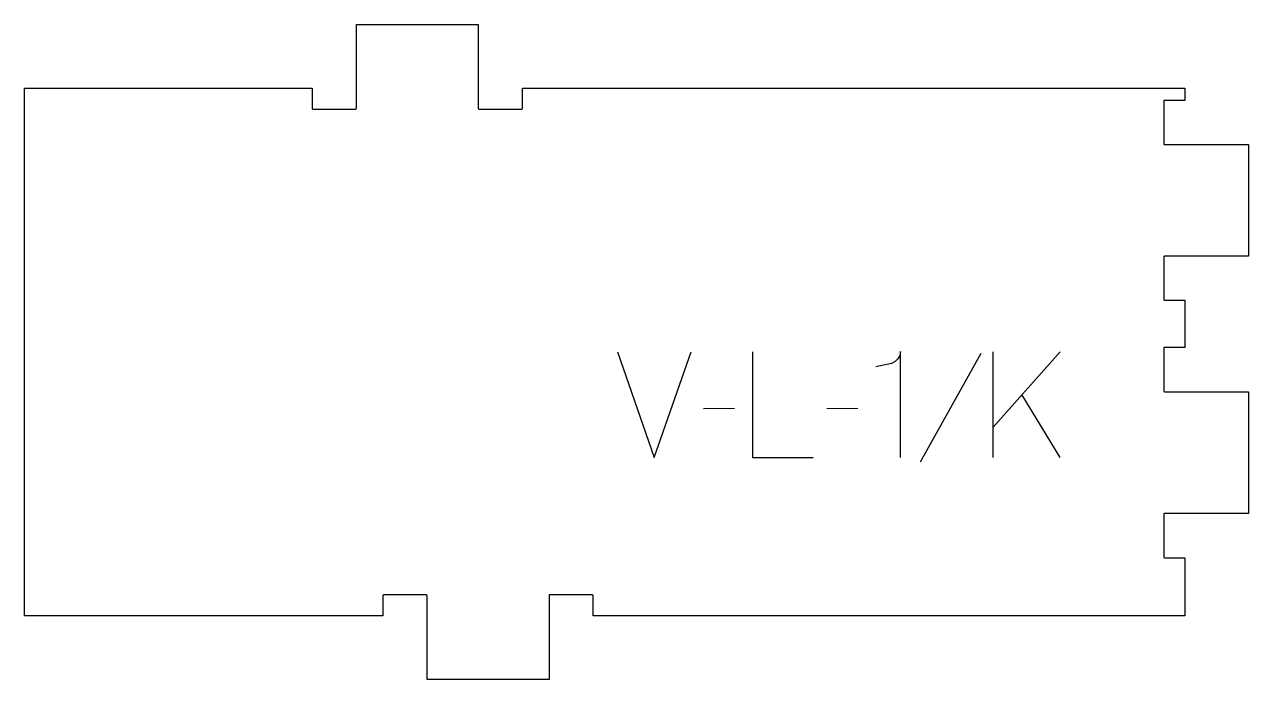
# Model space of a CAD drawing. Header units: millimetres. Extents: x -166 to 180, y -93 to 93.
import ezdxf

# ---------------------------------------------------------------- set-up
doc = ezdxf.new("R2010")
doc.units = ezdxf.units.MM
doc.layers.add('1_ANYTOOL_1MMDEEP_LABELS_S', color=2, linetype='Continuous', true_color=0xffff00)
doc.layers.add('4_ANYTOOL_CUTTHROUGH_OUTSI', color=5, linetype='Continuous', true_color=0x0000ff)

msp = doc.modelspace()

# ---------------------------------------------------------------- linework, layer by layer
at = {"layer": '1_ANYTOOL_1MMDEEP_LABELS_S'}
for p, q in [((107.57, -30), (107.57, 0)), ((107.57, -21.39), (126.51, 0)), ((104.14, -0.47), (86.96, -31.24)), ((126.51, -30), (115.71, -12.17)), ((34.41, -16.11), (25.63, -16.2)), ((69.3, -16.11), (60.51, -16.2))]:
    msp.add_line(p, q, dxfattribs=at)
for points in [[(1.29, 0), (11.66, -30), (22.2, 0)], [(39.56, 0), (39.56, -30), (56.66, -30)], [(81.43, -30), (81.43, 0.04), (81.15, -1.09), (80.62, -2.04), (79.85, -2.8), (78.81, -3.39), (74.44, -4.33)]]:
    msp.add_lwpolyline(points, dxfattribs=at)
at = {"layer": '4_ANYTOOL_CUTTHROUGH_OUTSI'}
msp.add_lwpolyline([(-25.55, 68.91), (-25.55, 74.66), (161.84, 74.66), (161.84, 71.16), (156.09, 71.16, 0.414214), (155.84, 70.91), (155.84, 58.91, 0.414214), (156.09, 58.66), (179.84, 58.66), (179.84, 27.07), (156.09, 27.07, 0.414214), (155.84, 26.82), (155.84, 14.82, 0.414214), (156.09, 14.57), (161.84, 14.57), (161.84, 1.16), (156.09, 1.16, 0.414214), (155.84, 0.91), (155.84, -11.09, 0.414214), (156.09, -11.34), (179.84, -11.34), (179.84, -45.84), (156.09, -45.84, 0.414214), (155.84, -46.09), (155.84, -58.09, 0.414214), (156.09, -58.34), (161.84, -58.34), (161.84, -74.84), (-5.55, -74.84), (-5.55, -69.09, 0.414214), (-5.8, -68.84), (-17.8, -68.84, 0.414214), (-18.05, -69.09), (-18.05, -92.84), (-52.55, -92.84), (-52.55, -69.09, 0.414214), (-52.8, -68.84), (-64.8, -68.84, 0.414214), (-65.05, -69.09), (-65.05, -74.84), (-166.44, -74.84), (-166.44, 74.66), (-85.05, 74.66), (-85.05, 68.91, 0.414214), (-84.8, 68.66), (-72.8, 68.66, 0.414214), (-72.55, 68.91), (-72.55, 92.66), (-38.05, 92.66), (-38.05, 68.91, 0.414214), (-37.8, 68.66), (-25.8, 68.66, 0.414214)], format="xyb", close=True, dxfattribs=at)

doc.saveas('drawing.dxf')
